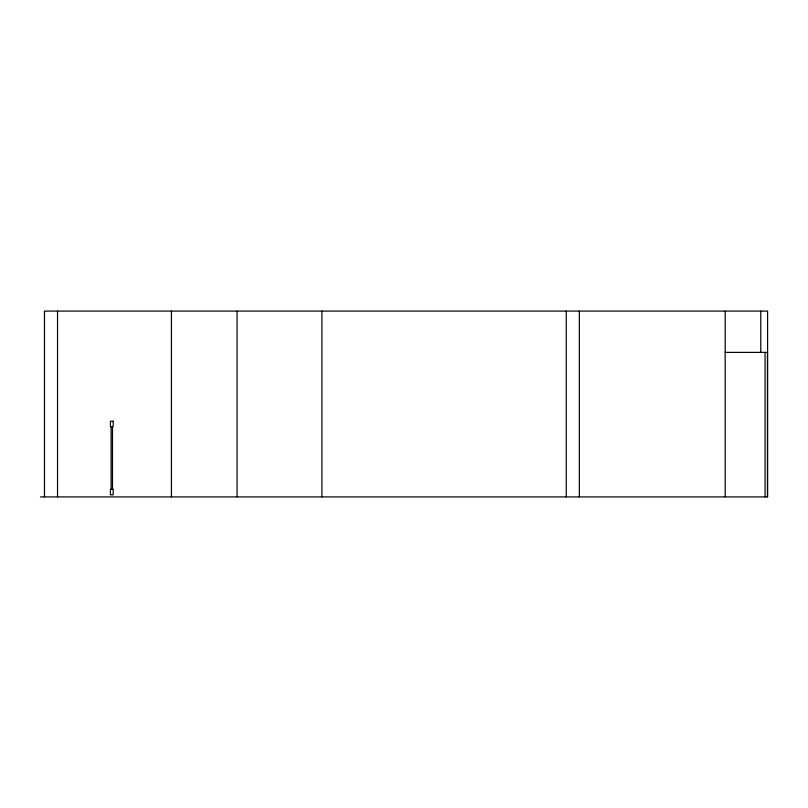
<?xml version="1.0" encoding="UTF-8"?>
<svg xmlns="http://www.w3.org/2000/svg" width="808" height="808" viewBox="0 0 808 808"><rect width="100%" height="100%" fill="white"/><g stroke="black" fill="none" stroke-linecap="round" stroke-linejoin="round"><path stroke-width="1.21" d="M725.18 352.389L767.449 352.389L767.449 496.9M40.4 496.9L767.6 496.9L767.6 311.1L44.47 311.1L44.47 496.9M765.065 352.389L765.065 496.9M760.772 311.1L760.772 352.53M725.18 311.1L725.18 496.9M579.336 311.1L579.336 496.9M566.267 311.1L566.267 496.9M321.927 311.1L321.927 496.9M237.087 311.1L237.087 496.9M171.427 311.1L171.427 496.9M112.484 426.705L112.484 489.335M111.11 426.705L111.11 489.335M57.54 311.1L57.54 496.9M113.171 421.2L110.423 421.2L110.423 426.705L113.171 426.705L113.171 421.2M113.171 489.335L110.423 489.335L110.423 494.839L113.171 494.839L113.171 489.335"/></g></svg>
